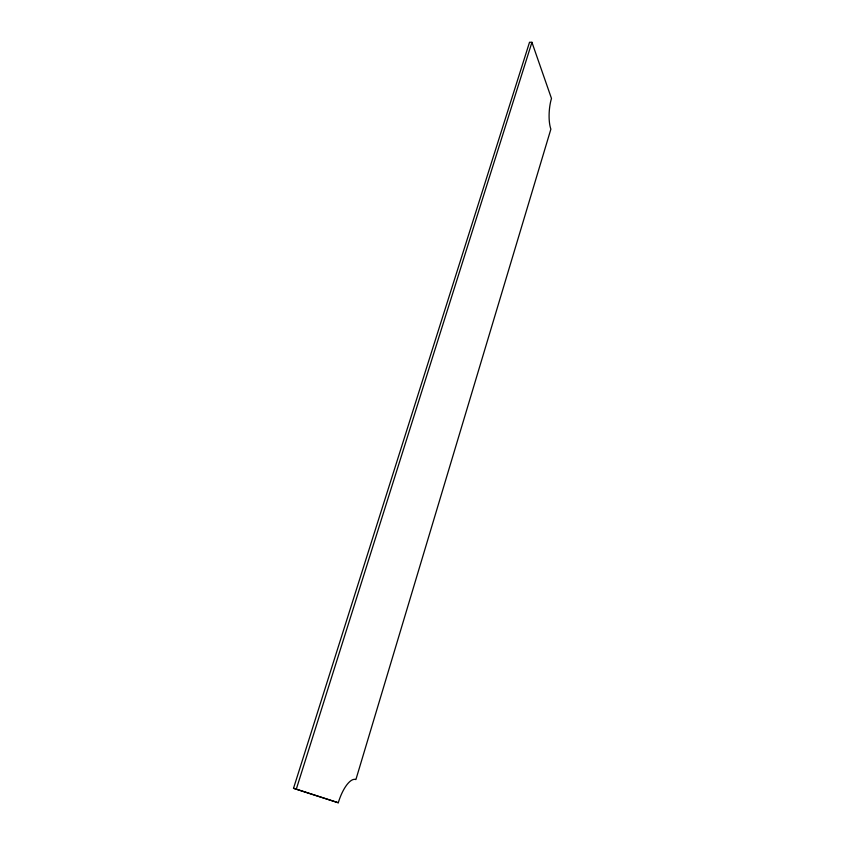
<?xml version="1.0" encoding="UTF-8"?>
<svg xmlns="http://www.w3.org/2000/svg" width="845" height="845" viewBox="0 0 845 845"><rect width="100%" height="100%" fill="white"/><g stroke="black" fill="none" stroke-linecap="round" stroke-linejoin="round"><path stroke-width="1.27" d="M293.521 788.3L529.53 42.25L531.928 42.313L551.479 98.442A21.759 6.749 -85.9 0 0 550.877 129.148L355.903 779.565A27.705 10.045 -73.5 0 0 338.275 802.75L293.521 788.3L338.275 802.75M296.299 789.145L531.928 42.313"/></g></svg>
